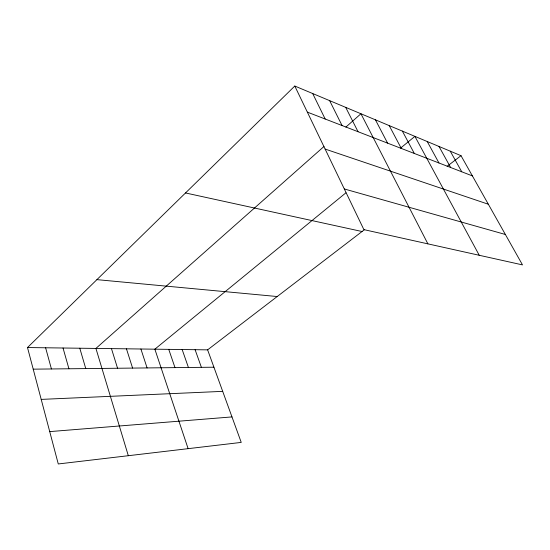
<?xml version="1.0" encoding="UTF-8"?>
<svg xmlns="http://www.w3.org/2000/svg" width="550" height="550" viewBox="0 0 550 550"><rect width="100%" height="100%" fill="white"/><g stroke="black" fill="none" stroke-linecap="round" stroke-linejoin="round"><path stroke-width="0.82" d="M27.5 347.552L207.618 349.855L241.237 442.406L58.273 463.959L27.5 347.552L294.793 86.041L461.01 155.684L522.5 264.901L363.88 229.625L294.793 86.041M323.978 146.486L95.92 348.425L128.315 455.709M345.861 127.112L360.938 113.754L427.893 243.863M345.923 192.816L154.859 349.181L188.121 448.663M400.737 147.964L414.906 136.366L479.243 255.276M207.618 349.855L364.698 229.488M447.136 166.313L461.01 155.684M49.72 431.612L231.983 416.914M41.202 399.396L222.695 391.359M33.213 369.16L213.923 367.207M96.917 279.641L277.207 296.532M185.522 192.954L362.051 231.516M344.314 188.959L505.374 234.479M325.112 149.057L488.352 204.242M307.347 112.124L472.395 175.904M450.251 151.174L461.752 171.792M439.003 146.465L450.622 167.489M427.233 141.529L438.969 162.986M402.366 131.113L414.322 153.464M389.228 125.606L401.287 148.424M375.43 119.824L387.592 143.131M345.696 107.367L358.036 131.711M329.636 100.636L342.059 125.537M312.689 93.541L325.188 119.02M195.099 349.69L201.389 367.338M182.153 349.525L188.423 367.482M168.747 349.353L174.989 367.627M140.903 349.002L147.091 367.929M126.452 348.817L132.591 368.081M111.464 348.624L117.556 368.246M79.791 348.219L85.759 368.589M63.03 348.006L68.929 368.775M45.616 347.786L51.425 368.961"/></g></svg>
